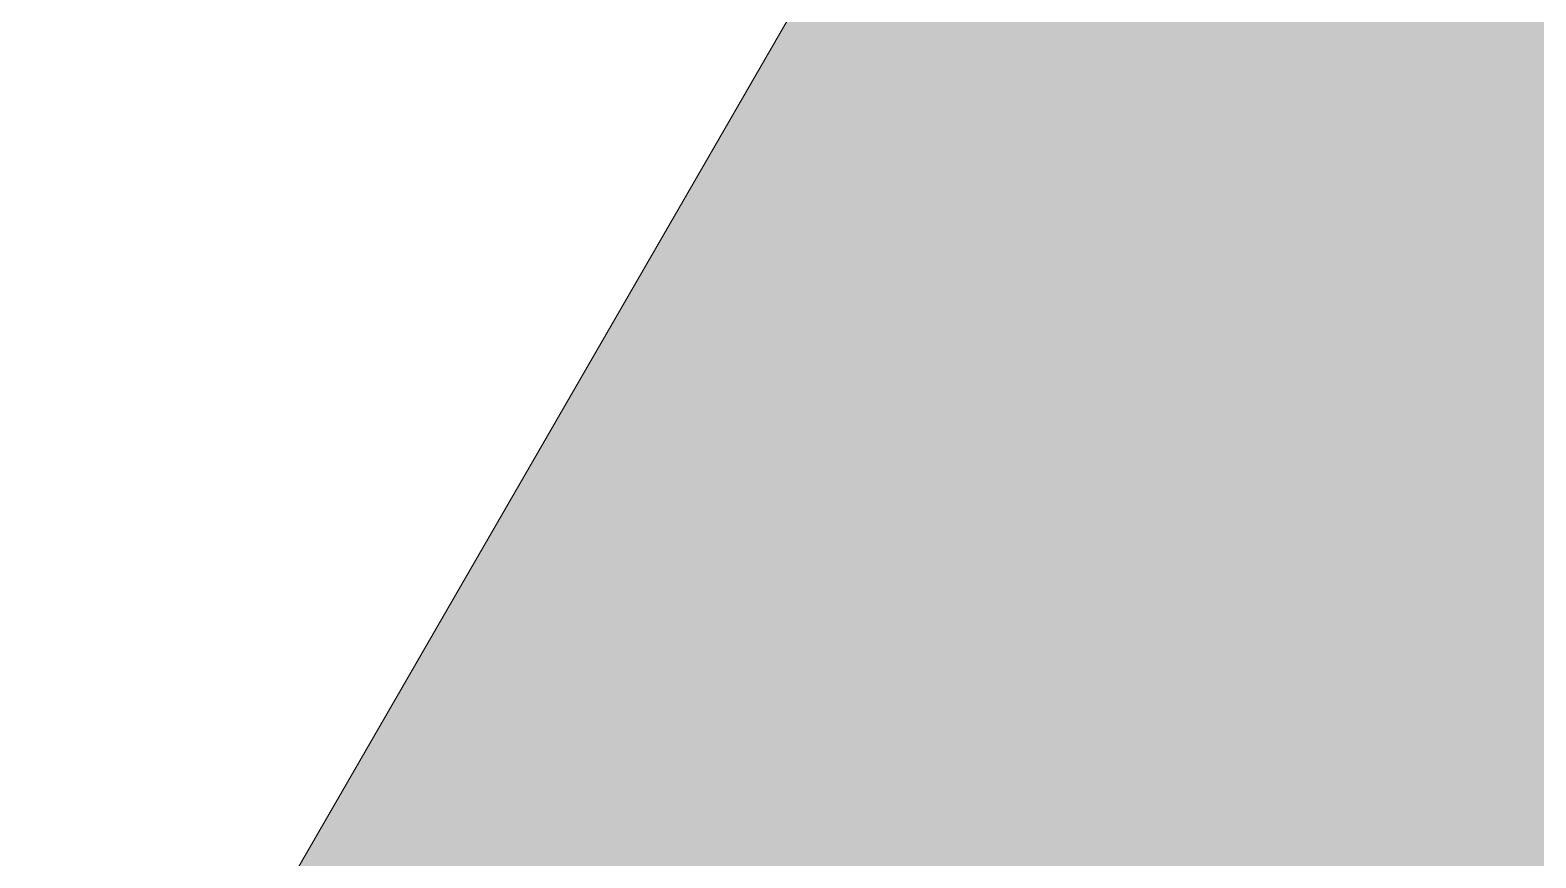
# Model space of a CAD drawing. Header units: metres. Extents: x -4.5 to 4.5, y -0.6 to 12.8.
# Drawn here: x -4.453 to -0.548, y 6.766 to 8.913 of the extents above; entities that cross this region are included whole.
import ezdxf

# ---------------------------------------------------------------- set-up
doc = ezdxf.new("R2010")
doc.units = ezdxf.units.M

msp = doc.modelspace()

# ---------------------------------------------------------------- hatches: boundary and pattern name
at = {"lineweight": 5, "true_color": 0xf1f0eb}
msp.add_hatch(color=7, dxfattribs=at).paths.add_polyline_path([(-4.029261, 5.000027), (-4.034526, 5.000048), (-4.039785, 5.000126), (-4.045041, 5.000279), (-4.0503, 5.000507), (-4.055481, 5.00081), (-4.06074, 5.001191), (-4.065921, 5.001572), (-4.071102, 5.002031), (-4.076283, 5.00264), (-4.081467, 5.003249), (-4.086648, 5.003858), (-4.091829, 5.00462), (-4.096935, 5.00546), (-4.102041, 5.006297), (-4.107144, 5.007212), (-4.11225, 5.008202), (-4.117356, 5.00927), (-4.122384, 5.010335), (-4.127415, 5.011556), (-4.132443, 5.012774), (-4.137474, 5.01407), (-4.142502, 5.015441), (-4.147455, 5.016812), (-4.152408, 5.018261), (-4.157361, 5.01986), (-4.162239, 5.021384), (-4.167114, 5.023061), (-4.171992, 5.024813), (-4.176867, 5.026568), (-4.18167, 5.028395), (-4.18647, 5.0303), (-4.19127, 5.032205), (-4.195995, 5.034263), (-4.200795, 5.036321), (-4.205442, 5.038379), (-4.210167, 5.040587), (-4.214817, 5.042798), (-4.219464, 5.045084), (-4.224036, 5.047445), (-4.228608, 5.049884), (-4.23318, 5.052323), (-4.237677, 5.054837), (-4.242171, 5.057429), (-4.24659, 5.060096), (-4.251012, 5.062763), (-4.255431, 5.065505), (-4.259775, 5.068247), (-4.264116, 5.071145), (-4.26846, 5.07404), (-4.272729, 5.07701), (-4.27692, 5.079983), (-4.281111, 5.083106), (-4.285302, 5.086232), (-4.289415, 5.089355), (-4.293531, 5.092631), (-4.297569, 5.09591), (-4.301607, 5.099186), (-4.30557, 5.102615), (-4.309533, 5.106044), (-4.313418, 5.109548), (-4.317228, 5.113055), (-4.321116, 5.116634), (-4.324848, 5.120294), (-4.328583, 5.124026), (-4.332315, 5.127761), (-4.335975, 5.131571), (-4.339554, 5.135381), (-4.343061, 5.139191), (-4.346565, 5.143154), (-4.349994, 5.147039), (-4.353423, 5.151077), (-4.356699, 5.15504), (-4.360053, 5.159078), (-4.363254, 5.163194), (-4.366455, 5.167307), (-4.369578, 5.171498), (-4.372626, 5.175689), (-4.375599, 5.179958), (-4.378569, 5.184149), (-4.381464, 5.188493), (-4.384362, 5.192834), (-4.387104, 5.197178), (-4.389846, 5.201597), (-4.392591, 5.206019), (-4.39518, 5.210438), (-4.397772, 5.214932), (-4.400286, 5.219429), (-4.402725, 5.224001), (-4.405164, 5.228573), (-4.407525, 5.233145), (-4.409811, 5.237792), (-4.412022, 5.242442), (-4.41423, 5.247167), (-4.416366, 5.251814), (-4.418421, 5.256614), (-4.420404, 5.261339), (-4.422384, 5.266139), (-4.424214, 5.270939), (-4.426041, 5.275742), (-4.427871, 5.280617), (-4.429548, 5.285495), (-4.431225, 5.29037), (-4.432824, 5.295248), (-4.434348, 5.300201), (-4.435797, 5.305154), (-4.437243, 5.310182), (-4.438539, 5.315135), (-4.439835, 5.320166), (-4.441131, 5.325194), (-4.442274, 5.330225), (-4.443339, 5.335253), (-4.444407, 5.340359), (-4.445397, 5.345465), (-4.446312, 5.350568), (-4.447227, 5.355674), (-4.447989, 5.360855), (-4.448751, 5.365961), (-4.449435, 5.371142), (-4.450044, 5.376326), (-4.450578, 5.381507), (-4.451037, 5.386688), (-4.451493, 5.391869), (-4.451799, 5.397128), (-4.452102, 5.402309), (-4.45233, 5.407568), (-4.452483, 5.412824), (-4.452636, 5.418083), (-4.452636, 5.423339), (-4.452636, 5.426768), (-4.452561, 5.430275), (-4.452483, 5.433779), (-4.452408, 5.437208), (-4.452255, 5.440715), (-4.452102, 5.444219), (-4.451949, 5.447648), (-4.451721, 5.451152), (-4.451493, 5.454581), (-4.451187, 5.45801), (-4.450884, 5.461517), (-4.450578, 5.464946), (-4.450197, 5.468375), (-4.449816, 5.471804), (-4.449435, 5.475308), (-4.448979, 5.478737), (-4.44852, 5.482166), (-4.448064, 5.485595), (-4.44753, 5.488949), (-4.446921, 5.492378), (-4.446387, 5.495807), (-4.445778, 5.499236), (-4.445169, 5.502587), (-4.444482, 5.506016), (-4.443798, 5.50937), (-4.443036, 5.512799), (-4.442349, 5.516153), (-4.441587, 5.519504), (-4.44075, 5.522858), (-4.43991, 5.526209), (-4.439073, 5.529563), (-4.438158, 5.532917), (-4.437321, 5.536268), (-4.436328, 5.539544), (-4.435416, 5.542898), (-4.434423, 5.546174), (-4.433358, 5.549528), (-4.432368, 5.552804), (-4.4313, 5.55608), (-4.430157, 5.559356), (-4.429014, 5.562635), (-4.427871, 5.565833), (-4.426728, 5.569112), (-4.42551, 5.572388), (-4.424289, 5.575589), (-4.422993, 5.578787), (-4.421775, 5.582066), (-4.420404, 5.585264), (-4.419108, 5.58839), (-4.417737, 5.591591), (-4.416366, 5.594789), (-4.414917, 5.597915), (-4.413468, 5.601116), (-4.412022, 5.604239), (-4.410498, 5.607362), (-4.408974, 5.610488), (-4.40745, 5.613611), (-4.405848, 5.616659), (-4.404249, 5.619785), (-4.40265, 5.622833), (-4.400973, 5.625881), (-4.399371, 5.628929), (-4.397619, 5.631977), (-4.395942, 5.635025), (-0.366591, 12.613952), (-0.364887, 12.616925), (-0.363135, 12.619898), (-0.361305, 12.622868), (-0.359478, 12.625841), (-0.357648, 12.628811), (-0.355743, 12.631709), (-0.353838, 12.634604), (-0.351933, 12.637499), (-0.350028, 12.640394), (-0.348048, 12.643214), (-0.346065, 12.646109), (-0.344085, 12.648929), (-0.342027, 12.651749), (-0.339969, 12.654491), (-0.337911, 12.657311), (-0.335778, 12.660053), (-0.333645, 12.662798), (-0.331512, 12.665465), (-0.329379, 12.668207), (-0.327168, 12.670874), (-0.324957, 12.673541), (-0.322749, 12.676208), (-0.320538, 12.6788), (-0.318252, 12.681389), (-0.315966, 12.683981), (-0.31368, 12.686573), (-0.311319, 12.689087), (-0.308955, 12.691676), (-0.306594, 12.694115), (-0.304233, 12.696629), (-0.301794, 12.699146), (-0.299355, 12.701582), (-0.296916, 12.704021), (-0.294402, 12.706385), (-0.291963, 12.708821), (-0.289449, 12.711185), (-0.286935, 12.713546), (-0.284343, 12.715832), (-0.281754, 12.718196), (-0.279237, 12.720482), (-0.27657, 12.72269), (-0.273981, 12.724976), (-0.271314, 12.727187), (-0.268647, 12.729395), (-0.26598, 12.731606), (-0.263313, 12.733739), (-0.260568, 12.735872), (-0.257826, 12.738008), (-0.255084, 12.740141), (-0.252339, 12.742199), (-0.249519, 12.744254), (-0.246702, 12.746237), (-0.243882, 12.748295), (-0.241062, 12.750275), (-0.238167, 12.752255), (-0.235272, 12.75416), (-0.232374, 12.756065), (-0.229479, 12.75797), (-0.226584, 12.759875), (-0.223611, 12.761705), (-0.220641, 12.763535), (-0.217668, 12.765287), (-0.214698, 12.767114), (-0.211725, 12.768869), (-0.208677, 12.770543), (-0.205629, 12.772298), (-0.202581, 12.773972), (-0.199533, 12.775574), (-0.196485, 12.777251), (-0.193362, 12.77885), (-0.190236, 12.780374), (-0.187188, 12.781973), (-0.184065, 12.783497), (-0.180939, 12.784946), (-0.177741, 12.78647), (-0.174615, 12.787841), (-0.171492, 12.78929), (-0.168291, 12.790661), (-0.16509, 12.792032), (-0.161889, 12.793403), (-0.158691, 12.794699), (-0.15549, 12.795995), (-0.152289, 12.797213), (-0.149013, 12.798434), (-0.145812, 12.799652), (-0.142536, 12.800873), (-0.13926, 12.802016), (-0.135981, 12.803081), (-0.132705, 12.804224), (-0.129429, 12.805292), (-0.126153, 12.806357), (-0.122877, 12.80735), (-0.119523, 12.80834), (-0.116247, 12.80933), (-0.112893, 12.810245), (-0.109542, 12.81116), (-0.106263, 12.811997), (-0.102912, 12.812912), (-0.099558, 12.813674), (-0.096207, 12.814511), (-0.092778, 12.815273), (-0.089424, 12.816035), (-0.08607, 12.816722), (-0.082641, 12.817406), (-0.07929, 12.818093), (-0.075861, 12.818702), (-0.072507, 12.819311), (-0.069078, 12.819923), (-0.065649, 12.820454), (-0.06222, 12.820988), (-0.058791, 12.821447), (-0.055362, 12.821903), (-0.051933, 12.822359), (-0.048504, 12.822818), (-0.045075, 12.823199), (-0.041646, 12.823502), (-0.038142, 12.823883), (-0.034713, 12.824189), (-0.031284, 12.824417), (-0.027777, 12.824645), (-0.024348, 12.824876), (-0.020844, 12.825026), (-0.017415, 12.825257), (-0.013911, 12.825332), (-0.010482, 12.825485), (-0.006975, 12.82556), (-0.003471, 12.82556), (-0.000042, 12.82556), (0.003465, 12.82556), (0.006969, 12.82556), (0.010398, 12.825485), (0.013902, 12.825332), (0.017409, 12.825257), (0.020838, 12.825026), (0.024342, 12.824876), (0.027771, 12.824645), (0.0312, 12.824417), (0.034707, 12.824189), (0.038136, 12.823883), (0.041565, 12.823502), (0.045069, 12.823199), (0.048498, 12.822818), (0.051927, 12.822359), (0.055356, 12.821903), (0.058785, 12.821447), (0.062214, 12.820988), (0.065643, 12.820454), (0.069072, 12.819923), (0.072426, 12.819311), (0.075855, 12.818702), (0.079284, 12.818093), (0.082635, 12.817406), (0.086064, 12.816722), (0.089418, 12.816035), (0.092769, 12.815273), (0.096123, 12.814511), (0.099477, 12.813674), (0.102828, 12.812912), (0.106182, 12.811997), (0.109533, 12.81116), (0.112887, 12.810245), (0.116241, 12.80933), (0.119517, 12.80834), (0.122868, 12.80735), (0.126147, 12.806357), (0.129423, 12.805292), (0.132699, 12.804224), (0.135975, 12.803081), (0.139251, 12.802016), (0.14253, 12.800873), (0.145728, 12.799652), (0.149007, 12.798434), (0.152205, 12.797213), (0.155484, 12.795995), (0.158682, 12.794699), (0.161883, 12.793403), (0.165084, 12.792032), (0.168207, 12.790661), (0.171408, 12.78929), (0.174609, 12.787841), (0.177732, 12.78647), (0.180858, 12.784946), (0.183981, 12.783497), (0.187107, 12.781973), (0.19023, 12.780374), (0.193353, 12.77885), (0.196401, 12.777251), (0.199449, 12.775574), (0.202575, 12.773972), (0.205623, 12.772298), (0.208593, 12.770543), (0.211641, 12.768869), (0.214689, 12.767114), (0.217662, 12.765287), (0.220635, 12.763535), (0.223605, 12.761705), (0.2265, 12.759875), (0.229473, 12.75797), (0.232368, 12.756065), (0.235263, 12.75416), (0.238161, 12.752255), (0.240978, 12.750275), (0.243876, 12.748295), (0.246693, 12.746237), (0.249438, 12.744254), (0.252258, 12.742199), (0.255, 12.740141), (0.25782, 12.738008), (0.260562, 12.735872), (0.263229, 12.733739), (0.265974, 12.731606), (0.268641, 12.729395), (0.271308, 12.727187), (0.273897, 12.724976), (0.276564, 12.72269), (0.279156, 12.720482), (0.281745, 12.718196), (0.284337, 12.715832), (0.286851, 12.713546), (0.289443, 12.711185), (0.291957, 12.708821), (0.294396, 12.706385), (0.29691, 12.704021), (0.299349, 12.701582), (0.301788, 12.699146), (0.304149, 12.696629), (0.306588, 12.694115), (0.308949, 12.691676), (0.311313, 12.689087), (0.313599, 12.686573), (0.31596, 12.683981), (0.318246, 12.681389), (0.320457, 12.6788), (0.322743, 12.676208), (0.324951, 12.673541), (0.327162, 12.670874), (0.32937, 12.668207), (0.331506, 12.665465), (0.333639, 12.662798), (0.335772, 12.660053), (0.337905, 12.657311), (0.339963, 12.654491), (0.342021, 12.651749), (0.344001, 12.648929), (0.346059, 12.646109), (0.348039, 12.643214), (0.349944, 12.640394), (0.351927, 12.637499), (0.353832, 12.634604), (0.355737, 12.631709), (0.357564, 12.628811), (0.359469, 12.625841), (0.361299, 12.622868), (0.363051, 12.619898), (0.364881, 12.616925), (0.366558, 12.613877), (4.395909, 5.635025), (4.397613, 5.631977), (4.39929, 5.628929), (4.400967, 5.625881), (4.402641, 5.622833), (4.404243, 5.619785), (4.405842, 5.616659), (4.407444, 5.613611), (4.408968, 5.610488), (4.410492, 5.607362), (4.412016, 5.604239), (4.413462, 5.601116), (4.414911, 5.597915), (4.416282, 5.594789), (4.417731, 5.591591), (4.419102, 5.58839), (4.420398, 5.585264), (4.421691, 5.582066), (4.422987, 5.578787), (4.424283, 5.575589), (4.425501, 5.572388), (4.426722, 5.569112), (4.427865, 5.565833), (4.429008, 5.562635), (4.430151, 5.559356), (4.431216, 5.55608), (4.432284, 5.552804), (4.433352, 5.549528), (4.434342, 5.546174), (4.435332, 5.542898), (4.436322, 5.539544), (4.437237, 5.536268), (4.438152, 5.532917), (4.439067, 5.529563), (4.439904, 5.526209), (4.440741, 5.522858), (4.441503, 5.519504), (4.442265, 5.516153), (4.443027, 5.512799), (4.443714, 5.50937), (4.444476, 5.506016), (4.445085, 5.502587), (4.445772, 5.499236), (4.446306, 5.495807), (4.446915, 5.492378), (4.447449, 5.488949), (4.44798, 5.485595), (4.448514, 5.482166), (4.448973, 5.478737), (4.449354, 5.475308), (4.44981, 5.471804), (4.450191, 5.468375), (4.450572, 5.464946), (4.450878, 5.461517), (4.451181, 5.45801), (4.451409, 5.454581), (4.45164, 5.451152), (4.451868, 5.447648), (4.452096, 5.444219), (4.452249, 5.440715), (4.452324, 5.437208), (4.452477, 5.433779), (4.452552, 5.430275), (4.452552, 5.426768), (4.452552, 5.423339), (4.452552, 5.418083), (4.452477, 5.412824), (4.452324, 5.407568), (4.452096, 5.402309), (4.45179, 5.397128), (4.451409, 5.391869), (4.451028, 5.386688), (4.450497, 5.381507), (4.449963, 5.376326), (4.449354, 5.371142), (4.448667, 5.365961), (4.44798, 5.360855), (4.447143, 5.355674), (4.446306, 5.350568), (4.445391, 5.345465), (4.444401, 5.340359), (4.443333, 5.335253), (4.44219, 5.330225), (4.441047, 5.325194), (4.439829, 5.320166), (4.438533, 5.315135), (4.437162, 5.310182), (4.435788, 5.305154), (4.434264, 5.300201), (4.43274, 5.295248), (4.431141, 5.29037), (4.429542, 5.285495), (4.427787, 5.280617), (4.426035, 5.275742), (4.424208, 5.270939), (4.422303, 5.266139), (4.420398, 5.261339), (4.41834, 5.256614), (4.416282, 5.251814), (4.414149, 5.247167), (4.412016, 5.242442), (4.40973, 5.237792), (4.407444, 5.233145), (4.405158, 5.228573), (4.402719, 5.224001), (4.40028, 5.219429), (4.397766, 5.214932), (4.395174, 5.210438), (4.392507, 5.206019), (4.38984, 5.201597), (4.387098, 5.197178), (4.384278, 5.192834), (4.381458, 5.188493), (4.378563, 5.184149), (4.37559, 5.179958), (4.37262, 5.175689), (4.369494, 5.171498), (4.366371, 5.167307), (4.363248, 5.163194), (4.359969, 5.159078), (4.356693, 5.15504), (4.353417, 5.151077), (4.349988, 5.147039), (4.346559, 5.143154), (4.343055, 5.139191), (4.339548, 5.135381), (4.335966, 5.131571), (4.332309, 5.127761), (4.328577, 5.124026), (4.324842, 5.120294), (4.321107, 5.116634), (4.317222, 5.113055), (4.313412, 5.109548), (4.309449, 5.106044), (4.305564, 5.102615), (4.301526, 5.099186), (4.297563, 5.09591), (4.293525, 5.092631), (4.289409, 5.089355), (4.285293, 5.086232), (4.281102, 5.083106), (4.276911, 5.079983), (4.272645, 5.07701), (4.268379, 5.07404), (4.26411, 5.071145), (4.259766, 5.068247), (4.255425, 5.065505), (4.251003, 5.062763), (4.246584, 5.060096), (4.242165, 5.057429), (4.237668, 5.054837), (4.233174, 5.052323), (4.228602, 5.049884), (4.22403, 5.047445), (4.21938, 5.045084), (4.214808, 5.042798), (4.210161, 5.040587), (4.205436, 5.038379), (4.200711, 5.036321), (4.195989, 5.034263), (4.191264, 5.032205), (4.186464, 5.0303), (4.181661, 5.028395), (4.176861, 5.026568), (4.171986, 5.024813), (4.167108, 5.023061), (4.16223, 5.021384), (4.157277, 5.01986), (4.152402, 5.018261), (4.147449, 5.016812), (4.142418, 5.015441), (4.137465, 5.01407), (4.132437, 5.012774), (4.127409, 5.011556), (4.122378, 5.010335), (4.117272, 5.00927), (4.112244, 5.008202), (4.107138, 5.007212), (4.102032, 5.006297), (4.096929, 5.00546), (4.091745, 5.00462), (4.086642, 5.003858), (4.081458, 5.003249), (4.076277, 5.00264), (4.071096, 5.002031), (4.065915, 5.001572), (4.060656, 5.001191), (4.055475, 5.00081), (4.050216, 5.000507), (4.045035, 5.000279), (4.039779, 5.000126), (4.03452, 5.000048), (4.029261, 4.999973)])
at = {"lineweight": 5, "true_color": 0xac3020}
h = msp.add_hatch(color=24, dxfattribs=at)
h.paths.add_polyline_path([(-4.029261, 5.158775), (-4.036128, 5.15885), (-4.042908, 5.159078), (-4.049613, 5.159537), (-4.056321, 5.160068), (-4.063026, 5.16083), (-4.069578, 5.161823), (-4.076133, 5.162888), (-4.08261, 5.164109), (-4.089009, 5.16548), (-4.095411, 5.167079), (-4.101735, 5.168756), (-4.107984, 5.170661), (-4.114155, 5.172641), (-4.120251, 5.174777), (-4.126272, 5.177063), (-4.13229, 5.179499), (-4.138158, 5.182091), (-4.144026, 5.184833), (-4.149741, 5.187653), (-4.155381, 5.190701), (-4.161018, 5.193827), (-4.166505, 5.197025), (-4.171914, 5.200454), (-4.177248, 5.203961), (-4.182432, 5.207543), (-4.187613, 5.211275), (-4.192641, 5.215163), (-4.197594, 5.219201), (-4.202472, 5.223239), (-4.207197, 5.227505), (-4.211844, 5.231774), (-4.216341, 5.236268), (-4.220835, 5.240765), (-4.225104, 5.245412), (-4.22937, 5.250215), (-4.233486, 5.255015), (-4.237446, 5.259968), (-4.241334, 5.264996), (-4.245066, 5.270177), (-4.248648, 5.275436), (-4.252155, 5.280695), (-4.255584, 5.286104), (-4.258782, 5.291666), (-4.261908, 5.297228), (-4.264956, 5.302868), (-4.267776, 5.308658), (-4.270518, 5.314451), (-4.27311, 5.320319), (-4.275546, 5.326337), (-4.277832, 5.332358), (-4.279968, 5.338454), (-4.281948, 5.344625), (-4.283853, 5.350874), (-4.28553, 5.357198), (-4.287129, 5.3636), (-4.2885, 5.369999), (-4.289721, 5.376476), (-4.290864, 5.383031), (-4.291779, 5.389661), (-4.292541, 5.396288), (-4.293072, 5.402996), (-4.293531, 5.409701), (-4.293759, 5.416481), (-4.293912, 5.423339), (-4.293834, 5.425475), (-4.293834, 5.427683), (-4.293834, 5.429816), (-4.293759, 5.432027), (-4.293684, 5.43416), (-4.293531, 5.436371), (-4.293453, 5.438504), (-4.293303, 5.440715), (-4.29315, 5.442848), (-4.292997, 5.445056), (-4.292769, 5.447192), (-4.292616, 5.449325), (-4.292388, 5.451458), (-4.29216, 5.453669), (-4.291854, 5.455802), (-4.291626, 5.457935), (-4.29132, 5.460068), (-4.291017, 5.462201), (-4.290711, 5.464337), (-4.29033, 5.46647), (-4.289949, 5.468603), (-4.289568, 5.470736), (-4.289187, 5.472869), (-4.288806, 5.475005), (-4.28835, 5.477138), (-4.287891, 5.479196), (-4.287435, 5.481329), (-4.286976, 5.483462), (-4.286445, 5.48552), (-4.285911, 5.487653), (-4.285377, 5.489711), (-4.284843, 5.491769), (-4.284309, 5.493902), (-4.2837, 5.49596), (-4.283091, 5.498015), (-4.282482, 5.500073), (-4.281873, 5.502206), (-4.281186, 5.504264), (-4.280499, 5.506247), (-4.279815, 5.508302), (-4.279128, 5.51036), (-4.278444, 5.512418), (-4.277682, 5.514476), (-4.27692, 5.516456), (-4.276158, 5.518514), (-4.275396, 5.520494), (-4.274556, 5.522477), (-4.273719, 5.524535), (-4.272879, 5.526515), (-4.272042, 5.528495), (-4.271205, 5.530478), (-4.27029, 5.532458), (-4.269375, 5.534441), (-4.26846, 5.536346), (-4.267545, 5.538326), (-4.266633, 5.540306), (-4.26564, 5.542211), (-4.26465, 5.544194), (-4.26366, 5.546099), (-4.26267, 5.548004), (-4.261602, 5.549909), (-4.260537, 5.551814), (-4.259469, 5.553719), (-4.258401, 5.555624), (-0.229092, 12.534575), (-0.22689, 12.538364), (-0.224604, 12.542096), (-0.22224, 12.545831), (-0.219801, 12.549488), (-0.217365, 12.553145), (-0.214773, 12.556727), (-0.212259, 12.560231), (-0.209592, 12.563738), (-0.206925, 12.567167), (-0.20418, 12.570518), (-0.201363, 12.573872), (-0.198543, 12.577148), (-0.195648, 12.580349), (-0.192675, 12.58355), (-0.189702, 12.586673), (-0.186654, 12.589721), (-0.183606, 12.592769), (-0.180483, 12.595742), (-0.177282, 12.598637), (-0.174081, 12.601457), (-0.170805, 12.604277), (-0.167529, 12.607019), (-0.164175, 12.609761), (-0.160824, 12.612353), (-0.157395, 12.614945), (-0.153888, 12.617459), (-0.150384, 12.619898), (-0.14688, 12.622334), (-0.143298, 12.624698), (-0.139641, 12.626984), (-0.135981, 12.629192), (-0.132324, 12.631403), (-0.128592, 12.633461), (-0.124782, 12.635519), (-0.121047, 12.637499), (-0.117162, 12.639479), (-0.113352, 12.641309), (-0.109464, 12.643139), (-0.105501, 12.644891), (-0.101616, 12.646568), (-0.097578, 12.648167), (-0.093615, 12.649691), (-0.089577, 12.651215), (-0.085539, 12.652664), (-0.081423, 12.653957), (-0.077307, 12.655253), (-0.073194, 12.656474), (-0.069078, 12.657692), (-0.064887, 12.65876), (-0.060696, 12.659825), (-0.05643, 12.66074), (-0.052239, 12.661655), (-0.04797, 12.662492), (-0.043704, 12.663179), (-0.03936, 12.663863), (-0.035094, 12.664475), (-0.03075, 12.665006), (-0.026406, 12.66554), (-0.021987, 12.665921), (-0.017643, 12.666227), (-0.013224, 12.66653), (-0.00888, 12.666683), (-0.004461, 12.666761), (-0.000042, 12.666836), (0.004377, 12.666761), (0.008799, 12.666683), (0.013218, 12.66653), (0.017637, 12.666227), (0.021981, 12.665921), (0.026325, 12.66554), (0.030666, 12.665006), (0.03501, 12.664475), (0.039354, 12.663863), (0.04362, 12.663179), (0.047889, 12.662492), (0.052155, 12.661655), (0.056424, 12.66074), (0.060615, 12.659825), (0.064881, 12.65876), (0.068997, 12.657692), (0.073188, 12.656474), (0.077301, 12.655253), (0.081417, 12.653957), (0.08553, 12.652664), (0.089571, 12.651215), (0.093609, 12.649691), (0.097572, 12.648167), (0.101532, 12.646568), (0.105495, 12.644891), (0.109458, 12.643139), (0.113343, 12.641309), (0.117153, 12.639479), (0.120963, 12.637499), (0.124773, 12.635519), (0.128583, 12.633461), (0.132243, 12.631403), (0.135975, 12.629192), (0.139632, 12.626984), (0.143214, 12.624698), (0.146796, 12.622334), (0.150378, 12.619898), (0.153882, 12.617459), (0.157311, 12.614945), (0.16074, 12.612353), (0.164169, 12.609761), (0.167523, 12.607019), (0.170799, 12.604277), (0.174075, 12.601457), (0.177276, 12.598637), (0.180477, 12.595742), (0.1836, 12.592769), (0.186648, 12.589721), (0.189696, 12.586673), (0.192669, 12.58355), (0.195639, 12.580349), (0.198537, 12.577148), (0.201354, 12.573872), (0.204174, 12.570518), (0.206919, 12.567167), (0.209586, 12.563738), (0.212253, 12.560231), (0.214842, 12.556727), (0.217356, 12.553145), (0.219795, 12.549488), (0.222234, 12.545831), (0.224595, 12.542096), (0.226881, 12.538364), (0.229167, 12.534554), (4.258443, 5.555651), (4.259463, 5.553719), (4.260528, 5.551814), (4.261596, 5.549909), (4.262664, 5.548004), (4.263654, 5.546099), (4.264644, 5.544194), (4.265634, 5.542211), (4.266549, 5.540306), (4.267539, 5.538326), (4.268454, 5.536346), (4.269369, 5.534441), (4.270284, 5.532458), (4.271196, 5.530478), (4.272036, 5.528495), (4.272873, 5.526515), (4.273713, 5.524535), (4.27455, 5.522477), (4.275312, 5.520494), (4.276149, 5.518514), (4.276911, 5.516456), (4.277673, 5.514476), (4.27836, 5.512418), (4.279122, 5.51036), (4.279809, 5.508302), (4.280493, 5.506247), (4.28118, 5.504264), (4.281789, 5.502206), (4.282476, 5.500073), (4.283085, 5.498015), (4.283694, 5.49596), (4.284228, 5.493902), (4.284837, 5.491769), (4.285371, 5.489711), (4.285905, 5.487653), (4.286436, 5.48552), (4.286895, 5.483462), (4.287429, 5.481329), (4.287885, 5.479196), (4.288341, 5.477138), (4.288722, 5.475005), (4.289181, 5.472869), (4.289562, 5.470736), (4.289943, 5.468603), (4.290324, 5.46647), (4.290627, 5.464337), (4.290933, 5.462201), (4.291239, 5.460068), (4.291542, 5.457935), (4.291848, 5.455802), (4.292076, 5.453669), (4.292304, 5.451458), (4.292532, 5.449325), (4.292763, 5.447192), (4.292913, 5.445056), (4.293144, 5.442848), (4.293294, 5.440715), (4.293372, 5.438504), (4.293525, 5.436371), (4.2936, 5.43416), (4.293675, 5.432027), (4.293753, 5.429816), (4.293828, 5.427683), (4.293828, 5.425475), (4.293828, 5.423339), (4.293753, 5.416481), (4.293525, 5.409701), (4.293066, 5.402996), (4.292457, 5.396288), (4.291695, 5.389661), (4.29078, 5.383031), (4.289715, 5.376476), (4.288494, 5.369999), (4.287048, 5.3636), (4.285524, 5.357198), (4.283769, 5.350874), (4.281942, 5.344625), (4.279959, 5.338454), (4.277751, 5.332358), (4.275465, 5.326337), (4.273026, 5.320319), (4.270434, 5.314451), (4.267767, 5.308658), (4.264872, 5.302868), (4.261902, 5.297228), (4.258776, 5.291666), (4.2555, 5.286104), (4.252146, 5.280695), (4.248642, 5.275436), (4.24506, 5.270177), (4.24125, 5.264996), (4.23744, 5.259968), (4.233402, 5.255015), (4.229286, 5.250215), (4.225095, 5.245412), (4.220754, 5.240765), (4.216332, 5.236268), (4.211838, 5.231774), (4.207188, 5.227505), (4.202388, 5.223239), (4.197588, 5.219201), (4.192635, 5.215163), (4.187529, 5.211275), (4.182423, 5.207543), (4.177167, 5.203961), (4.171833, 5.200454), (4.166421, 5.197025), (4.160937, 5.193827), (4.155372, 5.190701), (4.149735, 5.187653), (4.143942, 5.184833), (4.138152, 5.182091), (4.132284, 5.179499), (4.126266, 5.177063), (4.120245, 5.174777), (4.114149, 5.172641), (4.107978, 5.170661), (4.101729, 5.168756), (4.095405, 5.167079), (4.089003, 5.16548), (4.082601, 5.164109), (4.076124, 5.162888), (4.069572, 5.161823), (4.062942, 5.16083), (4.056312, 5.160068), (4.049607, 5.159537), (4.042902, 5.159078), (4.036119, 5.15885), (4.029261, 5.158775)])
h.paths.add_polyline_path([(-3.11268, 5.952527), (0.000015, 11.34395), (3.112755, 5.952527)], flags=16)
at = {"lineweight": 5, "true_color": 0x2a292a}
h = msp.add_hatch(color=250, dxfattribs=at)
h.paths.add_polyline_path([(-1.585125, 8.386694), (-1.116654, 8.386694), (-1.113627, 8.386607), (-1.110504, 8.386529), (-1.107456, 8.386376), (-1.104408, 8.386226), (-1.10136, 8.38592), (-1.098387, 8.385614), (-1.095339, 8.385311), (-1.092369, 8.384852), (-1.089396, 8.384396), (-1.086426, 8.383862), (-1.083453, 8.383253), (-1.08048, 8.382644), (-1.077585, 8.381957), (-1.07469, 8.381273), (-1.071795, 8.380433), (-1.0689, 8.379596), (-1.06608, 8.378756), (-1.06326, 8.377766), (-1.06044, 8.376776), (-1.05762, 8.375786), (-1.054878, 8.374643), (-1.052136, 8.373575), (-1.049391, 8.372357), (-1.046724, 8.371136), (-1.044057, 8.369843), (-1.04139, 8.368547), (-1.038723, 8.367176), (-1.036134, 8.365727), (-1.033617, 8.364278), (-1.031028, 8.362754), (-1.028514, 8.36123), (-1.025997, 8.359631), (-1.023561, 8.357954), (-1.021122, 8.356277), (-1.018758, 8.354525), (-1.016397, 8.352773), (-1.014036, 8.350943), (-1.01175, 8.349116), (-1.009464, 8.347211), (-1.007178, 8.345228), (-1.004967, 8.343248), (-1.002834, 8.341268), (-1.000701, 8.339132), (-0.998565, 8.337077), (-0.99651, 8.334941), (-0.994527, 8.332733), (-0.992547, 8.330522), (-0.990564, 8.328236), (-0.988659, 8.32595), (-0.986754, 8.323664), (-0.984927, 8.321225), (-0.983175, 8.318864), (-0.98142, 8.316425), (-0.979668, 8.313911), (-0.977991, 8.311397), (-0.976392, 8.308883), (-0.974793, 8.306291), (-0.973269, 8.303699), (-0.97182, 8.301032), (-0.970371, 8.298365), (-0.968925, 8.295623), (-0.967629, 8.292881), (-0.966333, 8.290061), (-0.965037, 8.287241), (-0.703404, 7.686119), (-0.702606, 7.684118), (-0.701691, 7.682138), (-0.700776, 7.680155), (-0.699939, 7.678175), (-0.699024, 7.676192), (-0.698109, 7.674212), (-0.697194, 7.672232), (-0.696282, 7.670249), (-0.695367, 7.668344), (-0.694452, 7.666364), (-0.693462, 7.664381), (-0.692547, 7.662476), (-0.691557, 7.660496), (-0.690642, 7.658591), (-0.689652, 7.656611), (-0.688662, 7.654706), (-0.687669, 7.652801), (-0.686679, 7.650818), (-0.685689, 7.648913), (-0.684699, 7.647008), (-0.683709, 7.645103), (-0.682641, 7.643198), (-0.681651, 7.641293), (-0.680583, 7.639388), (-0.679593, 7.637483), (-0.678525, 7.635578), (-0.67746, 7.633673), (-0.676392, 7.631768), (-0.675327, 7.629863), (-0.674259, 7.628036), (-0.673191, 7.626131), (-0.672126, 7.624226), (-0.671058, 7.622396), (-0.669915, 7.620491), (-0.66885, 7.618661), (-0.667707, 7.616756), (-0.666564, 7.614929), (-0.665496, 7.613099), (-0.664353, 7.611272), (-0.66321, 7.609367), (-0.662067, 7.607537), (-0.660924, 7.605707), (-0.659706, 7.60388), (-0.658563, 7.60205), (-0.65742, 7.600223), (-0.656199, 7.598393), (-0.655056, 7.596641), (-0.653838, 7.594811), (-0.652617, 7.592984), (-0.651399, 7.591229), (-0.650181, 7.589402), (-0.64896, 7.587572), (-0.647742, 7.58582), (-0.646521, 7.584068), (-0.645303, 7.582238), (-0.644007, 7.580486), (-0.642789, 7.578734), (-0.641493, 7.576982), (-0.640275, 7.575152), (-0.638979, 7.5734), (-0.637683, 7.571648), (-0.636387, 7.569893), (-0.635091, 7.568219), (-0.633798, 7.566464), (-0.594102, 7.513568), (-0.592953, 7.511906), (-0.591735, 7.510307), (-0.590592, 7.50863), (-0.589449, 7.507028), (-0.588306, 7.505354), (-0.587238, 7.503677), (-0.586095, 7.502), (-0.58503, 7.500323), (-0.583962, 7.498646), (-0.582972, 7.496894), (-0.581904, 7.495217), (-0.580914, 7.493465), (-0.579924, 7.491713), (-0.578934, 7.490036), (-0.578019, 7.488284), (-0.577104, 7.486454), (-0.576189, 7.484702), (-0.575274, 7.48295), (-0.574362, 7.48112), (-0.573522, 7.479368), (-0.572685, 7.477541), (-0.571845, 7.475711), (-0.571083, 7.473959), (-0.570246, 7.472129), (-0.569484, 7.470302), (-0.568722, 7.468397), (-0.568035, 7.466567), (-0.567273, 7.464737), (-0.566589, 7.462832), (-0.565902, 7.461005), (-0.565293, 7.4591), (-0.564606, 7.45727), (-0.563997, 7.455365), (-0.563388, 7.45346), (-0.562854, 7.451555), (-0.562245, 7.44965), (-0.561711, 7.447745), (-0.561177, 7.44584), (-0.560721, 7.44386), (-0.560187, 7.441955), (-0.559731, 7.44005), (-0.559272, 7.438067), (-0.558891, 7.436162), (-0.558435, 7.434182), (-0.558054, 7.432277), (-0.557673, 7.430297), (-0.557367, 7.428314), (-0.557064, 7.426334), (-0.556683, 7.424429), (-0.556455, 7.422446), (-0.556149, 7.420466), (-0.555921, 7.418486), (-0.555693, 7.416503), (-0.555462, 7.414523), (-0.555234, 7.412465), (-0.555081, 7.410485), (-0.554931, 7.408502), (-0.554853, 7.406522), (-0.5547, 7.404539), (-0.554625, 7.402484), (-0.55455, 7.400501), (-0.554472, 7.398521), (-0.554472, 7.396463), (-0.554472, 7.394483), (-0.554412, 6.964559), (-0.554472, 6.960218), (-0.5547, 6.956027), (-0.554931, 6.951761), (-0.555312, 6.947645), (-0.555768, 6.943454), (-0.556377, 6.939338), (-0.557064, 6.935225), (-0.557826, 6.931187), (-0.558663, 6.927146), (-0.559653, 6.923186), (-0.560721, 6.919223), (-0.561864, 6.915335), (-0.56316, 6.91145), (-0.564456, 6.90764), (-0.565902, 6.903905), (-0.567426, 6.900173), (-0.569028, 6.896438), (-0.57078, 6.892856), (-0.572532, 6.889277), (-0.574437, 6.885695), (-0.576342, 6.882188), (-0.5784, 6.878759), (-0.580533, 6.875408), (-0.582666, 6.872054), (-0.584952, 6.868778), (-0.587316, 6.865577), (-0.589752, 6.862454), (-0.592191, 6.859328), (-0.594783, 6.85628), (-0.59745, 6.85331), (-0.600117, 6.850415), (-0.602859, 6.847595), (-0.605754, 6.84485), (-0.608652, 6.842108), (-0.611622, 6.839516), (-0.614595, 6.836927), (-0.617718, 6.834413), (-0.620844, 6.831974), (-0.62412, 6.829688), (-0.627396, 6.827402), (-0.630672, 6.825191), (-0.634101, 6.823133), (-0.63753, 6.821078), (-0.640959, 6.819095), (-0.644541, 6.817268), (-0.648123, 6.815438), (-0.65178, 6.813761), (-0.655437, 6.812162), (-0.659172, 6.810638), (-0.662982, 6.809189), (-0.666792, 6.807818), (-0.670677, 6.8066), (-0.674565, 6.805457), (-0.678525, 6.804389), (-0.682488, 6.803399), (-0.686526, 6.802484), (-0.690567, 6.801722), (-0.694605, 6.801035), (-0.698718, 6.800504), (-0.702909, 6.800045), (-0.7071, 6.799664), (-0.711291, 6.799361), (-0.71556, 6.799208), (-0.719826, 6.79913), (-2.501661, 6.799193), (-2.005197, 7.659089), (-0.868602, 7.659089), (-1.095972, 8.181599), (-1.096482, 8.182694), (-1.097016, 8.183762), (-1.09755, 8.184905), (-1.098159, 8.18597), (-1.098693, 8.187038), (-1.099302, 8.188106), (-1.099911, 8.189171), (-1.100523, 8.190161), (-1.101207, 8.191229), (-1.101894, 8.192219), (-1.102578, 8.193209), (-1.103265, 8.194202), (-1.103952, 8.195192), (-1.104714, 8.196107), (-1.105476, 8.197019), (-1.106238, 8.197934), (-1.107, 8.198849), (-1.107762, 8.199764), (-1.108599, 8.200601), (-1.109436, 8.201441), (-1.110276, 8.202278), (-1.111113, 8.203115), (-1.112028, 8.203955), (-1.112865, 8.204717), (-1.11378, 8.205479), (-1.114695, 8.206241), (-1.11561, 8.207003), (-1.116525, 8.207765), (-1.117515, 8.208449), (-1.11843, 8.209136), (-1.11942, 8.209823), (-1.12041, 8.210507), (-1.1214, 8.211116), (-1.12239, 8.211728), (-1.123458, 8.212337), (-1.124448, 8.212946), (-1.125516, 8.21348), (-1.126506, 8.214014), (-1.127574, 8.214545), (-1.128639, 8.215079), (-1.129782, 8.215613), (-1.13085, 8.216069), (-1.131915, 8.216528), (-1.133058, 8.216909), (-1.134126, 8.217365), (-1.135269, 8.217746), (-1.136412, 8.218127), (-1.137555, 8.218508), (-1.138698, 8.218814), (-1.139841, 8.219117), (-1.140984, 8.219423), (-1.142202, 8.219729), (-1.143345, 8.219957), (-1.144566, 8.220185), (-1.145709, 8.220413), (-1.146927, 8.220566), (-1.148148, 8.220719), (-1.149366, 8.220872), (-1.150509, 8.221022), (-1.151727, 8.2211), (-1.152948, 8.221175), (-1.154166, 8.221253), (-1.155462, 8.221253), (-1.15668, 8.221328), (-1.680585, 8.221328)])
edge = h.paths.add_edge_path(flags=16)
edge.add_line((-0.852069, 7.295288), (-0.852186, 7.300376))
edge.add_line((-0.852186, 7.300376), (-0.852339, 7.305479))
edge.add_line((-0.852339, 7.305479), (-0.85272, 7.31051))
edge.add_line((-0.85272, 7.31051), (-0.853101, 7.315538))
edge.add_line((-0.853101, 7.315538), (-0.85371, 7.320491))
edge.add_line((-0.85371, 7.320491), (-0.854397, 7.325444))
edge.add_line((-0.854397, 7.325444), (-0.855234, 7.330397))
edge.add_line((-0.855234, 7.330397), (-0.856149, 7.335275))
edge.add_line((-0.856149, 7.335275), (-0.857214, 7.340075))
edge.add_line((-0.857214, 7.340075), (-0.858357, 7.344875))
edge.add_line((-0.858357, 7.344875), (-0.859653, 7.3496))
edge.add_line((-0.859653, 7.3496), (-0.861024, 7.354247))
edge.add_line((-0.861024, 7.354247), (-0.862548, 7.358897))
edge.add_line((-0.862548, 7.358897), (-0.86415, 7.363469))
edge.add_line((-0.86415, 7.363469), (-0.865902, 7.368041))
edge.add_line((-0.865902, 7.368041), (-0.867732, 7.37246))
edge.add_line((-0.867732, 7.37246), (-0.869637, 7.376879))
edge.add_line((-0.869637, 7.376879), (-0.871692, 7.381298))
edge.add_line((-0.871692, 7.381298), (-0.873828, 7.385567))
edge.add_line((-0.873828, 7.385567), (-0.876036, 7.389833))
edge.add_line((-0.876036, 7.389833), (-0.8784, 7.394024))
edge.add_line((-0.8784, 7.394024), (-0.880836, 7.39814))
edge.add_line((-0.880836, 7.39814), (-0.883353, 7.402178))
edge.add_line((-0.883353, 7.402178), (-0.88602, 7.406216))
edge.add_line((-0.88602, 7.406216), (-0.888687, 7.410104))
edge.add_line((-0.888687, 7.410104), (-0.891504, 7.413989))
edge.add_line((-0.891504, 7.413989), (-0.894402, 7.417724))
edge.add_line((-0.894402, 7.417724), (-0.89745, 7.421456))
edge.add_line((-0.89745, 7.421456), (-0.900498, 7.425113))
edge.add_line((-0.900498, 7.425113), (-0.903621, 7.428695))
edge.add_line((-0.903621, 7.428695), (-0.906897, 7.432124))
edge.add_line((-0.906897, 7.432124), (-0.910251, 7.435553))
edge.add_line((-0.910251, 7.435553), (-0.913602, 7.438907))
edge.add_line((-0.913602, 7.438907), (-0.917109, 7.442108))
edge.add_line((-0.917109, 7.442108), (-0.920691, 7.445306))
edge.add_line((-0.920691, 7.445306), (-0.924348, 7.448354))
edge.add_line((-0.924348, 7.448354), (-0.928005, 7.451327))
edge.add_line((-0.928005, 7.451327), (-0.931815, 7.4543))
edge.add_line((-0.931815, 7.4543), (-0.9357, 7.457042))
edge.add_line((-0.9357, 7.457042), (-0.939588, 7.459784))
edge.add_line((-0.939588, 7.459784), (-0.943551, 7.462451))
edge.add_line((-0.943551, 7.462451), (-0.947664, 7.464968))
edge.add_line((-0.947664, 7.464968), (-0.95178, 7.467404))
edge.add_line((-0.95178, 7.467404), (-0.955971, 7.469768))
edge.add_line((-0.955971, 7.469768), (-0.960237, 7.471976))
edge.add_line((-0.960237, 7.471976), (-0.964506, 7.474112))
edge.add_line((-0.964506, 7.474112), (-0.968847, 7.476167))
edge.add_line((-0.968847, 7.476167), (-0.973269, 7.478072))
edge.add_line((-0.973269, 7.478072), (-0.977763, 7.479902))
edge.add_line((-0.977763, 7.479902), (-0.982335, 7.481654))
edge.add_line((-0.982335, 7.481654), (-0.986907, 7.483256))
edge.add_line((-0.986907, 7.483256), (-0.991557, 7.48478))
edge.add_line((-0.991557, 7.48478), (-0.996204, 7.486151))
edge.add_line((-0.996204, 7.486151), (-1.000929, 7.487447))
edge.add_line((-1.000929, 7.487447), (-1.005729, 7.48859))
edge.add_line((-1.005729, 7.48859), (-1.010529, 7.489655))
edge.add_line((-1.010529, 7.489655), (-1.015407, 7.49057))
edge.add_line((-1.015407, 7.49057), (-1.02036, 7.491407))
edge.add_line((-1.02036, 7.491407), (-1.025235, 7.492094))
edge.add_line((-1.025235, 7.492094), (-1.030266, 7.492628))
edge.add_line((-1.030266, 7.492628), (-1.035294, 7.493084))
edge.add_line((-1.035294, 7.493084), (-1.040325, 7.493465))
edge.add_line((-1.040325, 7.493465), (-1.045428, 7.493618))
edge.add_line((-1.045428, 7.493618), (-1.050534, 7.493693))
edge.add_line((-1.050534, 7.493693), (-1.05564, 7.493618))
edge.add_line((-1.05564, 7.493618), (-1.060746, 7.493465))
edge.add_line((-1.060746, 7.493465), (-1.065774, 7.493084))
edge.add_line((-1.065774, 7.493084), (-1.070805, 7.492628))
edge.add_line((-1.070805, 7.492628), (-1.075833, 7.492094))
edge.add_line((-1.075833, 7.492094), (-1.080786, 7.491407))
edge.add_line((-1.080786, 7.491407), (-1.085664, 7.49057))
edge.add_line((-1.085664, 7.49057), (-1.090539, 7.489655))
edge.add_line((-1.090539, 7.489655), (-1.095339, 7.48859))
edge.add_line((-1.095339, 7.48859), (-1.100142, 7.487447))
edge.add_line((-1.100142, 7.487447), (-1.104864, 7.486151))
edge.add_line((-1.104864, 7.486151), (-1.109589, 7.48478))
edge.add_line((-1.109589, 7.48478), (-1.114161, 7.483256))
edge.add_line((-1.114161, 7.483256), (-1.118811, 7.481654))
edge.add_line((-1.118811, 7.481654), (-1.123305, 7.479902))
edge.add_line((-1.123305, 7.479902), (-1.127802, 7.478072))
edge.add_line((-1.127802, 7.478072), (-1.132221, 7.476167))
edge.add_line((-1.132221, 7.476167), (-1.136565, 7.474112))
edge.add_line((-1.136565, 7.474112), (-1.140909, 7.471976))
edge.add_line((-1.140909, 7.471976), (-1.1451, 7.469768))
edge.add_line((-1.1451, 7.469768), (-1.149291, 7.467404))
edge.add_line((-1.149291, 7.467404), (-1.153404, 7.464968))
edge.add_line((-1.153404, 7.464968), (-1.15752, 7.462451))
edge.add_line((-1.15752, 7.462451), (-1.161483, 7.459784))
edge.add_line((-1.161483, 7.459784), (-1.165443, 7.457042))
edge.add_line((-1.165443, 7.457042), (-1.169253, 7.4543))
edge.add_line((-1.169253, 7.4543), (-1.173063, 7.451327))
edge.add_line((-1.173063, 7.451327), (-1.176798, 7.448354))
edge.add_line((-1.176798, 7.448354), (-1.18038, 7.445306))
edge.add_line((-1.18038, 7.445306), (-1.183962, 7.442108))
edge.add_line((-1.183962, 7.442108), (-1.187466, 7.438907))
edge.add_line((-1.187466, 7.438907), (-1.190895, 7.435553))
edge.add_line((-1.190895, 7.435553), (-1.194171, 7.432124))
edge.add_line((-1.194171, 7.432124), (-1.197447, 7.428695))
edge.add_line((-1.197447, 7.428695), (-1.200573, 7.425113))
edge.add_line((-1.200573, 7.425113), (-1.203696, 7.421456))
edge.add_line((-1.203696, 7.421456), (-1.206669, 7.417724))
edge.add_line((-1.206669, 7.417724), (-1.209564, 7.413989))
edge.add_line((-1.209564, 7.413989), (-1.212384, 7.410104))
edge.add_line((-1.212384, 7.410104), (-1.215126, 7.406216))
edge.add_line((-1.215126, 7.406216), (-1.217718, 7.402178))
edge.add_line((-1.217718, 7.402178), (-1.220232, 7.39814))
edge.add_line((-1.220232, 7.39814), (-1.222671, 7.394024))
edge.add_line((-1.222671, 7.394024), (-1.225032, 7.389833))
edge.add_line((-1.225032, 7.389833), (-1.227243, 7.385567))
edge.add_line((-1.227243, 7.385567), (-1.229376, 7.381298))
edge.add_line((-1.229376, 7.381298), (-1.231434, 7.376879))
edge.add_line((-1.231434, 7.376879), (-1.233414, 7.37246))
edge.add_line((-1.233414, 7.37246), (-1.235244, 7.368041))
edge.add_line((-1.235244, 7.368041), (-1.236921, 7.363469))
edge.add_line((-1.236921, 7.363469), (-1.23852, 7.358897))
edge.add_line((-1.23852, 7.358897), (-1.240044, 7.354247))
edge.add_line((-1.240044, 7.354247), (-1.241493, 7.3496))
edge.add_line((-1.241493, 7.3496), (-1.242711, 7.344875))
edge.add_line((-1.242711, 7.344875), (-1.243929, 7.340075))
edge.add_line((-1.243929, 7.340075), (-1.244922, 7.335275))
edge.add_line((-1.244922, 7.335275), (-1.245912, 7.330397))
edge.add_line((-1.245912, 7.330397), (-1.246674, 7.325444))
edge.add_line((-1.246674, 7.325444), (-1.247358, 7.320491))
edge.add_line((-1.247358, 7.320491), (-1.24797, 7.315538))
edge.add_line((-1.24797, 7.315538), (-1.248426, 7.31051))
edge.add_line((-1.248426, 7.31051), (-1.248732, 7.305479))
edge.add_line((-1.248732, 7.305479), (-1.248882, 7.300376))
edge.add_line((-1.248882, 7.300376), (-1.24896, 7.29527))
edge.add_line((-1.24896, 7.29527), (-1.248882, 7.290164))
edge.add_line((-1.248882, 7.290164), (-1.248732, 7.285058))
edge.add_line((-1.248732, 7.285058), (-1.248426, 7.279952))
edge.add_line((-1.248426, 7.279952), (-1.24797, 7.274924))
edge.add_line((-1.24797, 7.274924), (-1.247358, 7.269971))
edge.add_line((-1.247358, 7.269971), (-1.246674, 7.265018))
edge.add_line((-1.246674, 7.265018), (-1.245912, 7.26014))
edge.add_line((-1.245912, 7.26014), (-1.244922, 7.255265))
edge.add_line((-1.244922, 7.255265), (-1.243929, 7.250465))
edge.add_line((-1.243929, 7.250465), (-1.242711, 7.245662))
edge.add_line((-1.242711, 7.245662), (-1.241493, 7.24094))
edge.add_line((-1.241493, 7.24094), (-1.240044, 7.236215))
edge.add_line((-1.240044, 7.236215), (-1.23852, 7.231565))
edge.add_line((-1.23852, 7.231565), (-1.236921, 7.226993))
edge.add_line((-1.236921, 7.226993), (-1.235244, 7.222499))
edge.add_line((-1.235244, 7.222499), (-1.233414, 7.218002))
edge.add_line((-1.233414, 7.218002), (-1.231434, 7.213583))
edge.add_line((-1.231434, 7.213583), (-1.229376, 7.209239))
edge.add_line((-1.229376, 7.209239), (-1.227243, 7.204895))
edge.add_line((-1.227243, 7.204895), (-1.225032, 7.200629))
edge.add_line((-1.225032, 7.200629), (-1.222671, 7.196438))
edge.add_line((-1.222671, 7.196438), (-1.220232, 7.192322))
edge.add_line((-1.220232, 7.192322), (-1.217718, 7.188284))
edge.add_line((-1.217718, 7.188284), (-1.215126, 7.184321))
edge.add_line((-1.215126, 7.184321), (-1.212384, 7.180361))
edge.add_line((-1.212384, 7.180361), (-1.209564, 7.176551))
edge.add_line((-1.209564, 7.176551), (-1.206669, 7.172741))
edge.add_line((-1.206669, 7.172741), (-1.203696, 7.169006))
edge.add_line((-1.203696, 7.169006), (-1.200573, 7.165349))
edge.add_line((-1.200573, 7.165349), (-1.197447, 7.161842))
edge.add_line((-1.197447, 7.161842), (-1.194171, 7.158338))
edge.add_line((-1.194171, 7.158338), (-1.190895, 7.154909))
edge.add_line((-1.190895, 7.154909), (-1.187466, 7.151633))
edge.add_line((-1.187466, 7.151633), (-1.183962, 7.148357))
edge.add_line((-1.183962, 7.148357), (-1.18038, 7.145231))
edge.add_line((-1.18038, 7.145231), (-1.176798, 7.142108))
edge.add_line((-1.176798, 7.142108), (-1.173063, 7.139135))
edge.add_line((-1.173063, 7.139135), (-1.169253, 7.13624))
edge.add_line((-1.169253, 7.13624), (-1.165443, 7.13342))
edge.add_line((-1.165443, 7.13342), (-1.161483, 7.130678))
edge.add_line((-1.161483, 7.130678), (-1.15752, 7.128086))
edge.add_line((-1.15752, 7.128086), (-1.153404, 7.125572))
edge.add_line((-1.153404, 7.125572), (-1.149291, 7.123133))
edge.add_line((-1.149291, 7.123133), (-1.1451, 7.120772))
edge.add_line((-1.1451, 7.120772), (-1.140909, 7.118486))
edge.add_line((-1.140909, 7.118486), (-1.136565, 7.116353))
edge.add_line((-1.136565, 7.116353), (-1.132221, 7.11437))
edge.add_line((-1.132221, 7.11437), (-1.127802, 7.11239))
edge.add_line((-1.127802, 7.11239), (-1.123305, 7.11056))
edge.add_line((-1.123305, 7.11056), (-1.118811, 7.108883))
edge.add_line((-1.118811, 7.108883), (-1.114161, 7.107209))
edge.add_line((-1.114161, 7.107209), (-1.109589, 7.10576))
edge.add_line((-1.109589, 7.10576), (-1.104864, 7.104311))
edge.add_line((-1.104864, 7.104311), (-1.100142, 7.103093))
edge.add_line((-1.100142, 7.103093), (-1.095339, 7.101875))
edge.add_line((-1.095339, 7.101875), (-1.090539, 7.100807))
edge.add_line((-1.090539, 7.100807), (-1.085664, 7.099892))
edge.add_line((-1.085664, 7.099892), (-1.080786, 7.09913))
edge.add_line((-1.080786, 7.09913), (-1.075833, 7.098368))
edge.add_line((-1.075833, 7.098368), (-1.070805, 7.097834))
edge.add_line((-1.070805, 7.097834), (-1.065774, 7.097378))
edge.add_line((-1.065774, 7.097378), (-1.060746, 7.097072))
edge.add_line((-1.060746, 7.097072), (-1.05564, 7.096844))
edge.add_line((-1.05564, 7.096844), (-1.050534, 7.096844))
edge.add_line((-1.050534, 7.096844), (-1.045428, 7.096844))
edge.add_line((-1.045428, 7.096844), (-1.040325, 7.097072))
edge.add_line((-1.040325, 7.097072), (-1.035294, 7.097378))
edge.add_line((-1.035294, 7.097378), (-1.030266, 7.097834))
edge.add_line((-1.030266, 7.097834), (-1.025235, 7.098368))
edge.add_line((-1.025235, 7.098368), (-1.02036, 7.09913))
edge.add_line((-1.02036, 7.09913), (-1.015407, 7.099892))
edge.add_line((-1.015407, 7.099892), (-1.010529, 7.100807))
edge.add_line((-1.010529, 7.100807), (-1.005729, 7.101875))
edge.add_line((-1.005729, 7.101875), (-1.000929, 7.103093))
edge.add_line((-1.000929, 7.103093), (-0.996204, 7.104311))
edge.add_line((-0.996204, 7.104311), (-0.991557, 7.10576))
edge.add_line((-0.991557, 7.10576), (-0.986907, 7.107209))
edge.add_line((-0.986907, 7.107209), (-0.982335, 7.108883))
edge.add_line((-0.982335, 7.108883), (-0.977763, 7.11056))
edge.add_line((-0.977763, 7.11056), (-0.973269, 7.11239))
edge.add_line((-0.973269, 7.11239), (-0.968847, 7.11437))
edge.add_line((-0.968847, 7.11437), (-0.964506, 7.116353))
edge.add_line((-0.964506, 7.116353), (-0.960237, 7.118486))
edge.add_line((-0.960237, 7.118486), (-0.955971, 7.120772))
edge.add_line((-0.955971, 7.120772), (-0.95178, 7.123133))
edge.add_line((-0.95178, 7.123133), (-0.947664, 7.125572))
edge.add_line((-0.947664, 7.125572), (-0.943551, 7.128086))
edge.add_line((-0.943551, 7.128086), (-0.939588, 7.130678))
edge.add_line((-0.939588, 7.130678), (-0.9357, 7.13342))
edge.add_line((-0.9357, 7.13342), (-0.931815, 7.13624))
edge.add_line((-0.931815, 7.13624), (-0.928005, 7.139135))
edge.add_line((-0.928005, 7.139135), (-0.924348, 7.142108))
edge.add_line((-0.924348, 7.142108), (-0.920691, 7.145231))
edge.add_line((-0.920691, 7.145231), (-0.917109, 7.148357))
edge.add_line((-0.917109, 7.148357), (-0.913602, 7.151633))
edge.add_line((-0.913602, 7.151633), (-0.910251, 7.154909))
edge.add_line((-0.910251, 7.154909), (-0.906897, 7.158338))
edge.add_line((-0.906897, 7.158338), (-0.903621, 7.161842))
edge.add_line((-0.903621, 7.161842), (-0.900498, 7.165349))
edge.add_line((-0.900498, 7.165349), (-0.89745, 7.169006))
edge.add_line((-0.89745, 7.169006), (-0.894402, 7.172741))
edge.add_line((-0.894402, 7.172741), (-0.891504, 7.176551))
edge.add_line((-0.891504, 7.176551), (-0.888687, 7.180361))
edge.add_line((-0.888687, 7.180361), (-0.88602, 7.184321))
edge.add_line((-0.88602, 7.184321), (-0.883353, 7.188284))
edge.add_line((-0.883353, 7.188284), (-0.880836, 7.192322))
edge.add_line((-0.880836, 7.192322), (-0.8784, 7.196438))
edge.add_line((-0.8784, 7.196438), (-0.876036, 7.200629))
edge.add_line((-0.876036, 7.200629), (-0.873828, 7.204895))
edge.add_line((-0.873828, 7.204895), (-0.871692, 7.209239))
edge.add_line((-0.871692, 7.209239), (-0.869637, 7.213583))
edge.add_line((-0.869637, 7.213583), (-0.867732, 7.218002))
edge.add_line((-0.867732, 7.218002), (-0.865902, 7.222499))
edge.add_line((-0.865902, 7.222499), (-0.86415, 7.226993))
edge.add_line((-0.86415, 7.226993), (-0.862548, 7.231565))
edge.add_line((-0.862548, 7.231565), (-0.861024, 7.236215))
edge.add_line((-0.861024, 7.236215), (-0.859653, 7.24094))
edge.add_line((-0.859653, 7.24094), (-0.858357, 7.245662))
edge.add_line((-0.858357, 7.245662), (-0.857214, 7.250465))
edge.add_line((-0.857214, 7.250465), (-0.856149, 7.255265))
edge.add_line((-0.856149, 7.255265), (-0.855234, 7.26014))
edge.add_line((-0.855234, 7.26014), (-0.854397, 7.265018))
edge.add_line((-0.854397, 7.265018), (-0.85371, 7.269971))
edge.add_line((-0.85371, 7.269971), (-0.853101, 7.274924))
edge.add_line((-0.853101, 7.274924), (-0.85272, 7.279952))
edge.add_line((-0.85272, 7.279952), (-0.852339, 7.285058))
edge.add_line((-0.852339, 7.285058), (-0.852186, 7.290164))
edge.add_line((-0.852186, 7.290164), (-0.852111, 7.29527))

# ---------------------------------------------------------------- linework, layer by layer
at = {"color": 7, "lineweight": 5, "true_color": 0xf1f0eb}
msp.add_lwpolyline([(-4.395942, 5.635025), (-0.366591, 12.613952)], dxfattribs=at)

doc.saveas('drawing.dxf')
